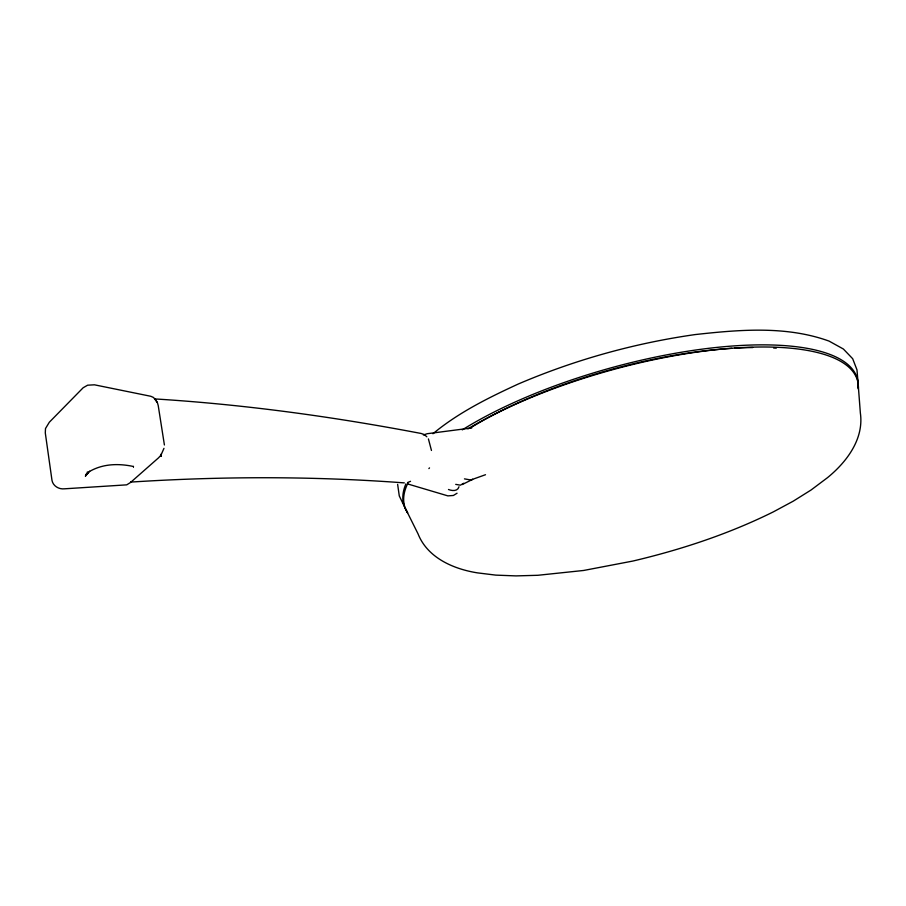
<?xml version="1.0" encoding="UTF-8"?>
<svg xmlns="http://www.w3.org/2000/svg" width="906" height="906" viewBox="0 0 906 906"><rect width="100%" height="100%" fill="white"/><g stroke="black" fill="none" stroke-linecap="round" stroke-linejoin="round"><path stroke-width="1.36" d="M87.384 471.879L86.761 474.472L87.973 472.638L86.195 475.14L89.626 471.256L89.128 471.698C102.287 463.951 117.35 463.306 132.219 466.228M163.963 448.357L160.928 455.22L158.527 457.836L130.577 482.445L126.727 484.846L64.371 488.821C58.913 489.466 53.001 486.001 51.993 480.384L45.3 432.955L45.493 428.549L49.332 422.23L83.171 387.734L87.622 385.197L94.439 384.812L150.815 396.284L153.556 397.508L157.384 402.649L158.222 405.582L164.405 444.971M458.98 486.771C457.734 491.471 452.026 490.984 448.481 489.489M428.889 468.595L429.512 467.881M457.054 493.226L453.408 495.469L447.858 495.876L408.028 484.053M455.718 484.37L460.373 485.174L463.702 483.249M432.932 433.748C458.289 412.672 488.164 397.893 517.949 384.167L518.221 384.042C574.698 359.863 634.336 343.227 695.162 334.574L695.457 334.541C739.726 329.659 786.34 325.639 829.058 341.098L843.373 349.014L852.682 358.719L856.985 369.886L857.982 381.8M485.503 474.721L470.758 479.987L464.45 478.866M410.543 481.312L407.564 482.547M462.253 484.54L472.638 479.353L470.758 479.987M423.362 435.039L427.077 433.736L471.754 427.949M130.634 481.958L132.695 481.958C223.148 476.216 313.906 476.148 404.303 482.887M155.073 399.014L157.463 399.093C246.024 404.71 334.008 416.851 421.143 433.476L424.178 434.506L426.839 436.783M157.384 402.649L155.311 399.07M404.404 506.454L399.286 495.956L397.632 484.348M405.22 508.096L418.028 533.827C427.473 557.858 453.578 569.081 477.428 572.864L495.741 575.117L516.012 575.899L537.847 575.287L583.668 570.463L632.818 561.063C681.221 549.659 728.786 533.962 773.396 511.845L793.237 501.165L811.074 489.999L827.472 477.689C846.566 462.117 864.131 439.082 860.36 412.989L858.129 383.668M428.413 438.912L431.46 450.463M467.938 428.855A234.994 75.855 -15.5 0 1 717.031 349.591A234.994 75.855 -15.5 0 1 858.39 387.757M407.587 512.853A234.994 75.855 -15.5 0 1 407.825 483.328M462.241 429.886A235.345 76.229 -15.5 0 1 717.031 347.383A235.345 76.229 -15.5 0 1 858.073 388.719M407.541 512.377A235.345 76.229 -15.5 0 1 405.922 483.872M470.316 427.972A225.753 73.341 -15.5 0 1 731.754 348.334M734.641 348.164A225.753 73.341 -15.5 0 1 752.761 347.542M773.611 348.006A225.753 73.341 -15.5 0 1 776.283 348.164M161.143 454.28L161.268 456.114L161.143 454.28M86.297 474.121L85.47 476.16L86.297 474.121M133.465 466.918L133.193 466.182L133.454 466.896"/></g></svg>
